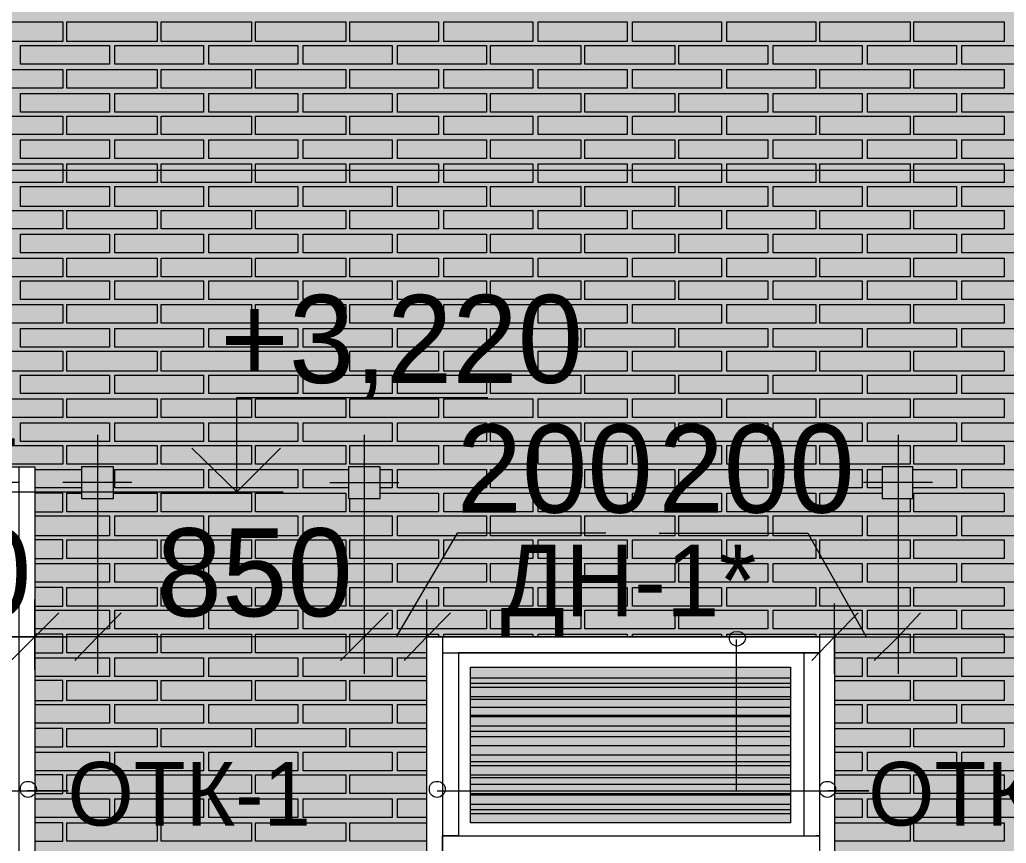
# Model space of a CAD drawing. Header units: millimetres. Extents: x -28928 to 100580, y -22867 to 36490.
# Drawn here: x 58203 to 61346, y -2663 to -40 of the extents above; entities that cross this region are included whole.
import ezdxf

# ---------------------------------------------------------------- set-up
doc = ezdxf.new("R2010")
doc.units = ezdxf.units.MM
doc.layers.add('PDF _Геометрия', color=7, linetype='Continuous', true_color=0x8f8e8d)
doc.layers.add('PDF _Сплошная заливка', color=7, linetype='Continuous', true_color=0xffffff)
doc.layers.add('PDF _Текст', color=7, linetype='Continuous')

msp = doc.modelspace()

# ---------------------------------------------------------------- hatches: boundary and pattern name
at = {"layer": 'PDF _Сплошная заливка', "true_color": 0xdcd6cf, "transparency": 33554559}
msp.add_hatch(color=254, dxfattribs=at).paths.add_polyline_path([(60798.4, -2005.5), (60798.4, -4713.2), (70224.5, -4713.2), (70224.5, -1464), (74070.3, -1464), (74070.3, -4713.2), (82294.9, -4713.2), (82294.9, 9028.4), (55763.7, 9028.4), (55763.7, -4713.2), (56851.1, -4713.2), (56851.1, -1464), (58251.4, -1464), (58251.4, -4713.2), (59499.5, -4713.2), (59499.5, -2005.5)])

# ---------------------------------------------------------------- linework, layer by layer
at = {"layer": 'PDF _Геометрия', "color": 7, "lineweight": 9}
for points in [[(45263, -4679.3), (45263, -4713.2), (29486.4, -4713.2), (45263, -4713.2), (45263, -1464), (47137.2, -1464), (47137.2, -4713.2), (55763.7, -4713.2), (56851.1, -4713.2), (56851.1, -1464), (58251.4, -1464), (58251.4, -4713.2), (59499.5, -4713.2), (59499.5, -2005.5), (60798.4, -2005.5), (60798.4, -4713.2), (70224.5, -4713.2), (70224.5, -1464), (74070.3, -1464), (74070.3, -4713.2), (82294.9, -4713.2), (82316.1, -4713.2), (82316.1, 9028.4)], [(62803.7, -1239.7), (62786.8, -1100.1), (62748.7, -964.7), (62681.1, -837.8), (62592.2, -727.8), (62482.2, -639), (62359.5, -575.5), (62224.1, -533.2), (62080.3, -520.5), (45212.2, -520.5), (45068.4, -533.2), (44933, -575.5), (44810.3, -639), (44700.3, -727.8), (44611.4, -837.8), (44543.7, -964.7), (44505.7, -1100.1), (44488.7, -1239.7)], [(58082.2, -1544.3), (58577.2, -1544.3), (58894.5, -1544.3), (58894.5, -1244), (59694.1, -1244)], [(58450.3, -1362.4), (58450.3, -1662.8), (58450.3, -2005.5), (58133, -2005.5)], [(59300.7, -1362.4), (59300.7, -1662.8), (59300.7, -2005.5), (58450.3, -2005.5), (58450.3, -2124)], [(61001.4, -1362.4), (61001.4, -1662.8), (61001.4, -2005.5), (61001.4, -2124)], [(58200.7, -4764), (58200.7, -2441.3), (58200.7, -1540.1), (58200.7, -1464), (58251.4, -1464), (58251.4, -1540.1), (58251.4, -2441.3), (58251.4, -4764), (58200.7, -4764), (58200.7, -2441.3), (58200.7, -1514.7), (58149.9, -1514.7), (58149.9, -2441.3), (58149.9, -4764)], [(57938.4, -1489.3), (57938.4, -2496.3), (58357.2, -2496.3), (58226.1, -2496.3)], [(58560.3, -1514.7), (58340.3, -1514.7)], [(59190.7, -1514.7), (59410.7, -1514.7)], [(61111.4, -1514.7), (60891.4, -1514.7)], [(58742.2, -1544.3), (59042.6, -1544.3)], [(60070.7, -1675.5), (59596.8, -1675.5), (59402.2, -2005.5)], [(60239.9, -1675.5), (60713.7, -1675.5), (60899.9, -2005.5)], [(60599.5, -2005.5), (60959.1, -2005.5), (61568.4, -2005.5), (61568.4, -1705.1), (62368, -1705.1)], [(58251.4, -2111.3), (58251.4, -2005.5), (58251.4, -1887)], [(59499.5, -2111.3), (59499.5, -2005.5), (59499.5, -1887)], [(60798.4, -2124), (60798.4, -2005.5), (60798.4, -2665.5), (60798.4, -4764), (60751.8, -4764), (60751.8, -2665.5), (60751.8, -2005.5), (60798.4, -2005.5), (60798.4, -1899.7)], [(57616.8, -2005.5), (58090.7, -2005.5), (58353, -2005.5)], [(59622.2, -2005.5), (59300.7, -2005.5), (59300.7, -2124)], [(59550.3, -2056.3), (60751.8, -2056.3), (60751.8, -2005.5), (59550.3, -2005.5), (59550.3, -2056.3), (59601.1, -2056.3), (59601.1, -2640.1), (59550.3, -2640.1)], [(60679.9, -2005.5), (61119.9, -2005.5)], [(60485.3, -2014), (60485.3, -2496.3), (60908.4, -2496.3), (60777.2, -2496.3)], [(60751.8, -2056.3), (60701.1, -2056.3), (59601.1, -2056.3)], [(60701.1, -2056.3), (60701.1, -2640.1), (60751.8, -2640.1), (60739.1, -2640.1)], [(59639.1, -2153.6), (60658.7, -2153.6)], [(59639.1, -2204.3), (60658.7, -2204.3)], [(59639.1, -2255.1), (60658.7, -2255.1)], [(59639.1, -2305.9), (60658.7, -2305.9)], [(59639.1, -2352.4), (60658.7, -2352.4)], [(59639.1, -2403.2), (60658.7, -2403.2)], [(59639.1, -2454), (60658.7, -2454)], [(56876.4, -2496.3), (58357.2, -2496.3)], [(59533.4, -2496.3), (60908.4, -2496.3)], [(59639.1, -2504.7), (60658.7, -2504.7)], [(59639.1, -2555.5), (60658.7, -2555.5)], [(60726.4, -2690.9), (59575.7, -2690.9), (59550.3, -2690.9), (59550.3, -2640.1), (59575.7, -2640.1), (60726.4, -2640.1)]]:
    msp.add_lwpolyline(points, dxfattribs=at)
at = {"layer": 'PDF _Геометрия', "lineweight": 9}
for points in [[(58340.3, -110.1), (58196.4, -110.1), (58056.8, -110.1), (58056.8, -46.6), (58196.4, -46.6), (58340.3, -46.6)], [(58640.7, -110.1), (58496.8, -110.1), (58353, -110.1), (58353, -46.6), (58496.8, -46.6), (58640.7, -46.6)], [(58941.1, -110.1), (58797.2, -110.1), (58653.4, -110.1), (58653.4, -46.6), (58797.2, -46.6), (58941.1, -46.6)], [(59241.4, -110.1), (59097.6, -110.1), (58953.7, -110.1), (58953.7, -46.6), (59097.6, -46.6), (59241.4, -46.6)], [(59537.6, -110.1), (59398, -110.1), (59254.1, -110.1), (59254.1, -46.6), (59398, -46.6), (59537.6, -46.6)], [(59838, -110.1), (59698.4, -110.1), (59554.5, -110.1), (59554.5, -46.6), (59698.4, -46.6), (59838, -46.6)], [(60138.4, -110.1), (59994.5, -110.1), (59854.9, -110.1), (59854.9, -46.6), (59994.5, -46.6), (60138.4, -46.6)], [(60438.7, -110.1), (60294.9, -110.1), (60155.3, -110.1), (60155.3, -46.6), (60294.9, -46.6), (60438.7, -46.6)], [(60739.1, -110.1), (60595.3, -110.1), (60455.7, -110.1), (60455.7, -46.6), (60595.3, -46.6), (60739.1, -46.6)], [(61039.5, -110.1), (60895.7, -110.1), (60751.8, -110.1), (60751.8, -46.6), (60895.7, -46.6), (61039.5, -46.6)], [(61339.9, -110.1), (61196.1, -110.1), (61052.2, -110.1), (61052.2, -46.6), (61196.1, -46.6), (61339.9, -46.6)], [(58488.4, -122.8), (58488.4, -182), (58204.9, -182), (58204.9, -122.8)], [(58788.7, -122.8), (58788.7, -182), (58505.3, -182), (58505.3, -122.8)], [(59089.1, -122.8), (59089.1, -182), (58805.7, -182), (58805.7, -122.8)], [(59389.5, -122.8), (59389.5, -182), (59106.1, -182), (59106.1, -122.8)], [(59689.9, -122.8), (59689.9, -182), (59406.4, -182), (59406.4, -122.8)], [(59990.3, -122.8), (59990.3, -182), (59702.6, -182), (59702.6, -122.8)], [(60290.7, -122.8), (60290.7, -182), (60003, -182), (60003, -122.8)], [(60586.8, -122.8), (60586.8, -182), (60303.4, -182), (60303.4, -122.8)], [(60887.2, -122.8), (60887.2, -182), (60603.7, -182), (60603.7, -122.8)], [(61187.6, -122.8), (61187.6, -182), (60904.1, -182), (60904.1, -122.8)], [(61488, -122.8), (61488, -182), (61204.5, -182), (61204.5, -122.8)], [(58340.3, -258.2), (58196.4, -258.2), (58056.8, -258.2), (58056.8, -199), (58196.4, -199), (58340.3, -199)], [(58640.7, -258.2), (58496.8, -258.2), (58353, -258.2), (58353, -199), (58496.8, -199), (58640.7, -199)], [(58941.1, -258.2), (58797.2, -258.2), (58653.4, -258.2), (58653.4, -199), (58797.2, -199), (58941.1, -199)], [(59241.4, -258.2), (59097.6, -258.2), (58953.7, -258.2), (58953.7, -199), (59097.6, -199), (59241.4, -199)], [(59537.6, -258.2), (59398, -258.2), (59254.1, -258.2), (59254.1, -199), (59398, -199), (59537.6, -199)], [(59838, -258.2), (59698.4, -258.2), (59554.5, -258.2), (59554.5, -199), (59698.4, -199), (59838, -199)], [(60138.4, -258.2), (59994.5, -258.2), (59854.9, -258.2), (59854.9, -199), (59994.5, -199), (60138.4, -199)], [(60438.7, -258.2), (60294.9, -258.2), (60155.3, -258.2), (60155.3, -199), (60294.9, -199), (60438.7, -199)], [(60739.1, -258.2), (60595.3, -258.2), (60455.7, -258.2), (60455.7, -199), (60595.3, -199), (60739.1, -199)], [(61039.5, -258.2), (60895.7, -258.2), (60751.8, -258.2), (60751.8, -199), (60895.7, -199), (61039.5, -199)], [(61339.9, -258.2), (61196.1, -258.2), (61052.2, -258.2), (61052.2, -199), (61196.1, -199), (61339.9, -199)], [(58488.4, -275.1), (58488.4, -334.3), (58204.9, -334.3), (58204.9, -275.1)], [(58788.7, -275.1), (58788.7, -334.3), (58505.3, -334.3), (58505.3, -275.1)], [(59089.1, -275.1), (59089.1, -334.3), (58805.7, -334.3), (58805.7, -275.1)], [(59389.5, -275.1), (59389.5, -334.3), (59106.1, -334.3), (59106.1, -275.1)], [(59689.9, -275.1), (59689.9, -334.3), (59406.4, -334.3), (59406.4, -275.1)], [(59990.3, -275.1), (59990.3, -334.3), (59702.6, -334.3), (59702.6, -275.1)], [(60290.7, -275.1), (60290.7, -334.3), (60003, -334.3), (60003, -275.1)], [(60586.8, -275.1), (60586.8, -334.3), (60303.4, -334.3), (60303.4, -275.1)], [(60887.2, -275.1), (60887.2, -334.3), (60603.7, -334.3), (60603.7, -275.1)], [(61187.6, -275.1), (61187.6, -334.3), (60904.1, -334.3), (60904.1, -275.1)], [(61488, -275.1), (61488, -334.3), (61204.5, -334.3), (61204.5, -275.1)], [(58340.3, -406.3), (58196.4, -406.3), (58056.8, -406.3), (58056.8, -347), (58196.4, -347), (58340.3, -347)], [(58640.7, -406.3), (58496.8, -406.3), (58353, -406.3), (58353, -347), (58496.8, -347), (58640.7, -347)], [(58941.1, -406.3), (58797.2, -406.3), (58653.4, -406.3), (58653.4, -347), (58797.2, -347), (58941.1, -347)], [(59241.4, -406.3), (59097.6, -406.3), (58953.7, -406.3), (58953.7, -347), (59097.6, -347), (59241.4, -347)], [(59537.6, -406.3), (59398, -406.3), (59254.1, -406.3), (59254.1, -347), (59398, -347), (59537.6, -347)], [(59838, -406.3), (59698.4, -406.3), (59554.5, -406.3), (59554.5, -347), (59698.4, -347), (59838, -347)], [(60138.4, -406.3), (59994.5, -406.3), (59854.9, -406.3), (59854.9, -347), (59994.5, -347), (60138.4, -347)], [(60438.7, -406.3), (60294.9, -406.3), (60155.3, -406.3), (60155.3, -347), (60294.9, -347), (60438.7, -347)], [(60739.1, -406.3), (60595.3, -406.3), (60455.7, -406.3), (60455.7, -347), (60595.3, -347), (60739.1, -347)], [(61039.5, -406.3), (60895.7, -406.3), (60751.8, -406.3), (60751.8, -347), (60895.7, -347), (61039.5, -347)], [(61339.9, -406.3), (61196.1, -406.3), (61052.2, -406.3), (61052.2, -347), (61196.1, -347), (61339.9, -347)], [(58488.4, -423.2), (58488.4, -482.4), (58204.9, -482.4), (58204.9, -423.2)], [(58788.7, -423.2), (58788.7, -482.4), (58505.3, -482.4), (58505.3, -423.2)], [(59089.1, -423.2), (59089.1, -482.4), (58805.7, -482.4), (58805.7, -423.2)], [(59389.5, -423.2), (59389.5, -482.4), (59106.1, -482.4), (59106.1, -423.2)], [(59689.9, -423.2), (59689.9, -482.4), (59406.4, -482.4), (59406.4, -423.2)], [(59990.3, -423.2), (59990.3, -482.4), (59702.6, -482.4), (59702.6, -423.2)], [(60290.7, -423.2), (60290.7, -482.4), (60003, -482.4), (60003, -423.2)], [(60586.8, -423.2), (60586.8, -482.4), (60303.4, -482.4), (60303.4, -423.2)], [(60887.2, -423.2), (60887.2, -482.4), (60603.7, -482.4), (60603.7, -423.2)], [(61187.6, -423.2), (61187.6, -482.4), (60904.1, -482.4), (60904.1, -423.2)], [(61488, -423.2), (61488, -482.4), (61204.5, -482.4), (61204.5, -423.2)], [(58340.3, -558.6), (58196.4, -558.6), (58056.8, -558.6), (58056.8, -499.3), (58196.4, -499.3), (58340.3, -499.3)], [(58640.7, -558.6), (58496.8, -558.6), (58353, -558.6), (58353, -499.3), (58496.8, -499.3), (58640.7, -499.3)], [(58941.1, -558.6), (58797.2, -558.6), (58653.4, -558.6), (58653.4, -499.3), (58797.2, -499.3), (58941.1, -499.3)], [(59241.4, -558.6), (59097.6, -558.6), (58953.7, -558.6), (58953.7, -499.3), (59097.6, -499.3), (59241.4, -499.3)], [(59537.6, -558.6), (59398, -558.6), (59254.1, -558.6), (59254.1, -499.3), (59398, -499.3), (59537.6, -499.3)], [(59838, -558.6), (59698.4, -558.6), (59554.5, -558.6), (59554.5, -499.3), (59698.4, -499.3), (59838, -499.3)], [(60138.4, -558.6), (59994.5, -558.6), (59854.9, -558.6), (59854.9, -499.3), (59994.5, -499.3), (60138.4, -499.3)], [(60438.7, -558.6), (60294.9, -558.6), (60155.3, -558.6), (60155.3, -499.3), (60294.9, -499.3), (60438.7, -499.3)], [(60739.1, -558.6), (60595.3, -558.6), (60455.7, -558.6), (60455.7, -499.3), (60595.3, -499.3), (60739.1, -499.3)], [(61039.5, -558.6), (60895.7, -558.6), (60751.8, -558.6), (60751.8, -499.3), (60895.7, -499.3), (61039.5, -499.3)], [(61339.9, -558.6), (61196.1, -558.6), (61052.2, -558.6), (61052.2, -499.3), (61196.1, -499.3), (61339.9, -499.3)], [(58488.4, -571.3), (58488.4, -634.7), (58204.9, -634.7), (58204.9, -571.3)], [(58788.7, -571.3), (58788.7, -634.7), (58505.3, -634.7), (58505.3, -571.3)], [(59089.1, -571.3), (59089.1, -634.7), (58805.7, -634.7), (58805.7, -571.3)], [(59389.5, -571.3), (59389.5, -634.7), (59106.1, -634.7), (59106.1, -571.3)], [(59689.9, -571.3), (59689.9, -634.7), (59406.4, -634.7), (59406.4, -571.3)], [(59990.3, -571.3), (59990.3, -634.7), (59702.6, -634.7), (59702.6, -571.3)], [(60290.7, -571.3), (60290.7, -634.7), (60003, -634.7), (60003, -571.3)], [(60586.8, -571.3), (60586.8, -634.7), (60303.4, -634.7), (60303.4, -571.3)], [(60887.2, -571.3), (60887.2, -634.7), (60603.7, -634.7), (60603.7, -571.3)], [(61187.6, -571.3), (61187.6, -634.7), (60904.1, -634.7), (60904.1, -571.3)], [(61488, -571.3), (61488, -634.7), (61204.5, -634.7), (61204.5, -571.3)], [(58340.3, -706.6), (58196.4, -706.6), (58056.8, -706.6), (58056.8, -647.4), (58196.4, -647.4), (58340.3, -647.4)], [(58640.7, -706.6), (58496.8, -706.6), (58353, -706.6), (58353, -647.4), (58496.8, -647.4), (58640.7, -647.4)], [(58941.1, -706.6), (58797.2, -706.6), (58653.4, -706.6), (58653.4, -647.4), (58797.2, -647.4), (58941.1, -647.4)], [(59241.4, -706.6), (59097.6, -706.6), (58953.7, -706.6), (58953.7, -647.4), (59097.6, -647.4), (59241.4, -647.4)], [(59537.6, -706.6), (59398, -706.6), (59254.1, -706.6), (59254.1, -647.4), (59398, -647.4), (59537.6, -647.4)], [(59838, -706.6), (59698.4, -706.6), (59554.5, -706.6), (59554.5, -647.4), (59698.4, -647.4), (59838, -647.4)], [(60138.4, -706.6), (59994.5, -706.6), (59854.9, -706.6), (59854.9, -647.4), (59994.5, -647.4), (60138.4, -647.4)], [(60438.7, -706.6), (60294.9, -706.6), (60155.3, -706.6), (60155.3, -647.4), (60294.9, -647.4), (60438.7, -647.4)], [(60739.1, -706.6), (60595.3, -706.6), (60455.7, -706.6), (60455.7, -647.4), (60595.3, -647.4), (60739.1, -647.4)], [(61039.5, -706.6), (60895.7, -706.6), (60751.8, -706.6), (60751.8, -647.4), (60895.7, -647.4), (61039.5, -647.4)], [(61339.9, -706.6), (61196.1, -706.6), (61052.2, -706.6), (61052.2, -647.4), (61196.1, -647.4), (61339.9, -647.4)], [(58488.4, -723.6), (58488.4, -782.8), (58204.9, -782.8), (58204.9, -723.6)], [(58788.7, -723.6), (58788.7, -782.8), (58505.3, -782.8), (58505.3, -723.6)], [(59089.1, -723.6), (59089.1, -782.8), (58805.7, -782.8), (58805.7, -723.6)], [(59389.5, -723.6), (59389.5, -782.8), (59106.1, -782.8), (59106.1, -723.6)], [(59689.9, -723.6), (59689.9, -782.8), (59406.4, -782.8), (59406.4, -723.6)], [(59990.3, -723.6), (59990.3, -782.8), (59702.6, -782.8), (59702.6, -723.6)], [(60290.7, -723.6), (60290.7, -782.8), (60003, -782.8), (60003, -723.6)], [(60586.8, -723.6), (60586.8, -782.8), (60303.4, -782.8), (60303.4, -723.6)], [(60887.2, -723.6), (60887.2, -782.8), (60603.7, -782.8), (60603.7, -723.6)], [(61187.6, -723.6), (61187.6, -782.8), (60904.1, -782.8), (60904.1, -723.6)], [(61488, -723.6), (61488, -782.8), (61204.5, -782.8), (61204.5, -723.6)], [(58340.3, -859), (58196.4, -859), (58056.8, -859), (58056.8, -799.7), (58196.4, -799.7), (58340.3, -799.7)], [(58640.7, -859), (58496.8, -859), (58353, -859), (58353, -799.7), (58496.8, -799.7), (58640.7, -799.7)], [(58941.1, -859), (58797.2, -859), (58653.4, -859), (58653.4, -799.7), (58797.2, -799.7), (58941.1, -799.7)], [(59241.4, -859), (59097.6, -859), (58953.7, -859), (58953.7, -799.7), (59097.6, -799.7), (59241.4, -799.7)], [(59537.6, -859), (59398, -859), (59254.1, -859), (59254.1, -799.7), (59398, -799.7), (59537.6, -799.7)], [(59838, -859), (59698.4, -859), (59554.5, -859), (59554.5, -799.7), (59698.4, -799.7), (59838, -799.7)], [(60138.4, -859), (59994.5, -859), (59854.9, -859), (59854.9, -799.7), (59994.5, -799.7), (60138.4, -799.7)], [(60438.7, -859), (60294.9, -859), (60155.3, -859), (60155.3, -799.7), (60294.9, -799.7), (60438.7, -799.7)], [(60739.1, -859), (60595.3, -859), (60455.7, -859), (60455.7, -799.7), (60595.3, -799.7), (60739.1, -799.7)], [(61039.5, -859), (60895.7, -859), (60751.8, -859), (60751.8, -799.7), (60895.7, -799.7), (61039.5, -799.7)], [(61339.9, -859), (61196.1, -859), (61052.2, -859), (61052.2, -799.7), (61196.1, -799.7), (61339.9, -799.7)], [(58488.4, -871.6), (58488.4, -930.9), (58204.9, -930.9), (58204.9, -871.6)], [(58788.7, -871.6), (58788.7, -930.9), (58505.3, -930.9), (58505.3, -871.6)], [(59089.1, -871.6), (59089.1, -930.9), (58805.7, -930.9), (58805.7, -871.6)], [(59389.5, -871.6), (59389.5, -930.9), (59106.1, -930.9), (59106.1, -871.6)], [(59689.9, -871.6), (59689.9, -930.9), (59406.4, -930.9), (59406.4, -871.6)], [(59990.3, -871.6), (59990.3, -930.9), (59702.6, -930.9), (59702.6, -871.6)], [(60290.7, -871.6), (60290.7, -930.9), (60003, -930.9), (60003, -871.6)], [(60586.8, -871.6), (60586.8, -930.9), (60303.4, -930.9), (60303.4, -871.6)], [(60887.2, -871.6), (60887.2, -930.9), (60603.7, -930.9), (60603.7, -871.6)], [(61187.6, -871.6), (61187.6, -930.9), (60904.1, -930.9), (60904.1, -871.6)], [(61488, -871.6), (61488, -930.9), (61204.5, -930.9), (61204.5, -871.6)], [(58340.3, -1007), (58196.4, -1007), (58056.8, -1007), (58056.8, -947.8), (58196.4, -947.8), (58340.3, -947.8)], [(58640.7, -1007), (58496.8, -1007), (58353, -1007), (58353, -947.8), (58496.8, -947.8), (58640.7, -947.8)], [(58941.1, -1007), (58797.2, -1007), (58653.4, -1007), (58653.4, -947.8), (58797.2, -947.8), (58941.1, -947.8)], [(59241.4, -1007), (59097.6, -1007), (58953.7, -1007), (58953.7, -947.8), (59097.6, -947.8), (59241.4, -947.8)], [(59537.6, -1007), (59398, -1007), (59254.1, -1007), (59254.1, -947.8), (59398, -947.8), (59537.6, -947.8)], [(59838, -1007), (59698.4, -1007), (59554.5, -1007), (59554.5, -947.8), (59698.4, -947.8), (59838, -947.8)], [(60138.4, -1007), (59994.5, -1007), (59854.9, -1007), (59854.9, -947.8), (59994.5, -947.8), (60138.4, -947.8)], [(60438.7, -1007), (60294.9, -1007), (60155.3, -1007), (60155.3, -947.8), (60294.9, -947.8), (60438.7, -947.8)], [(60739.1, -1007), (60595.3, -1007), (60455.7, -1007), (60455.7, -947.8), (60595.3, -947.8), (60739.1, -947.8)], [(61039.5, -1007), (60895.7, -1007), (60751.8, -1007), (60751.8, -947.8), (60895.7, -947.8), (61039.5, -947.8)], [(61339.9, -1007), (61196.1, -1007), (61052.2, -1007), (61052.2, -947.8), (61196.1, -947.8), (61339.9, -947.8)], [(58488.4, -1024), (58488.4, -1083.2), (58204.9, -1083.2), (58204.9, -1024)], [(58788.7, -1024), (58788.7, -1083.2), (58505.3, -1083.2), (58505.3, -1024)], [(59089.1, -1024), (59089.1, -1083.2), (58805.7, -1083.2), (58805.7, -1024)], [(59389.5, -1024), (59389.5, -1083.2), (59106.1, -1083.2), (59106.1, -1024)], [(59689.9, -1024), (59689.9, -1083.2), (59406.4, -1083.2), (59406.4, -1024)], [(59990.3, -1024), (59990.3, -1083.2), (59702.6, -1083.2), (59702.6, -1024)], [(60290.7, -1024), (60290.7, -1083.2), (60003, -1083.2), (60003, -1024)], [(60586.8, -1024), (60586.8, -1083.2), (60303.4, -1083.2), (60303.4, -1024)], [(60887.2, -1024), (60887.2, -1083.2), (60603.7, -1083.2), (60603.7, -1024)], [(61187.6, -1024), (61187.6, -1083.2), (60904.1, -1083.2), (60904.1, -1024)], [(61488, -1024), (61488, -1083.2), (61204.5, -1083.2), (61204.5, -1024)], [(58340.3, -1159.3), (58196.4, -1159.3), (58056.8, -1159.3), (58056.8, -1095.9), (58196.4, -1095.9), (58340.3, -1095.9)], [(58640.7, -1159.3), (58496.8, -1159.3), (58353, -1159.3), (58353, -1095.9), (58496.8, -1095.9), (58640.7, -1095.9)], [(58941.1, -1159.3), (58797.2, -1159.3), (58653.4, -1159.3), (58653.4, -1095.9), (58797.2, -1095.9), (58941.1, -1095.9)], [(59241.4, -1159.3), (59097.6, -1159.3), (58953.7, -1159.3), (58953.7, -1095.9), (59097.6, -1095.9), (59241.4, -1095.9)], [(59537.6, -1159.3), (59398, -1159.3), (59254.1, -1159.3), (59254.1, -1095.9), (59398, -1095.9), (59537.6, -1095.9)], [(59838, -1159.3), (59698.4, -1159.3), (59554.5, -1159.3), (59554.5, -1095.9), (59698.4, -1095.9), (59838, -1095.9)], [(60138.4, -1159.3), (59994.5, -1159.3), (59854.9, -1159.3), (59854.9, -1095.9), (59994.5, -1095.9), (60138.4, -1095.9)], [(60438.7, -1159.3), (60294.9, -1159.3), (60155.3, -1159.3), (60155.3, -1095.9), (60294.9, -1095.9), (60438.7, -1095.9)], [(60739.1, -1159.3), (60595.3, -1159.3), (60455.7, -1159.3), (60455.7, -1095.9), (60595.3, -1095.9), (60739.1, -1095.9)], [(61039.5, -1159.3), (60895.7, -1159.3), (60751.8, -1159.3), (60751.8, -1095.9), (60895.7, -1095.9), (61039.5, -1095.9)], [(61339.9, -1159.3), (61196.1, -1159.3), (61052.2, -1159.3), (61052.2, -1095.9), (61196.1, -1095.9), (61339.9, -1095.9)], [(58488.4, -1172), (58488.4, -1231.3), (58204.9, -1231.3), (58204.9, -1172)], [(58788.7, -1172), (58788.7, -1231.3), (58505.3, -1231.3), (58505.3, -1172)], [(59089.1, -1172), (59089.1, -1231.3), (58805.7, -1231.3), (58805.7, -1172)], [(59389.5, -1172), (59389.5, -1231.3), (59106.1, -1231.3), (59106.1, -1172)], [(59689.9, -1172), (59689.9, -1231.3), (59406.4, -1231.3), (59406.4, -1172)], [(59990.3, -1172), (59990.3, -1231.3), (59702.6, -1231.3), (59702.6, -1172)], [(60290.7, -1172), (60290.7, -1231.3), (60003, -1231.3), (60003, -1172)], [(60586.8, -1172), (60586.8, -1231.3), (60303.4, -1231.3), (60303.4, -1172)], [(60887.2, -1172), (60887.2, -1231.3), (60603.7, -1231.3), (60603.7, -1172)], [(61187.6, -1172), (61187.6, -1231.3), (60904.1, -1231.3), (60904.1, -1172)], [(61488, -1172), (61488, -1231.3), (61204.5, -1231.3), (61204.5, -1172)], [(58340.3, -1307.4), (58196.4, -1307.4), (58056.8, -1307.4), (58056.8, -1248.2), (58196.4, -1248.2), (58340.3, -1248.2)], [(58640.7, -1307.4), (58496.8, -1307.4), (58353, -1307.4), (58353, -1248.2), (58496.8, -1248.2), (58640.7, -1248.2)], [(58941.1, -1307.4), (58797.2, -1307.4), (58653.4, -1307.4), (58653.4, -1248.2), (58797.2, -1248.2), (58941.1, -1248.2)], [(59241.4, -1307.4), (59097.6, -1307.4), (58953.7, -1307.4), (58953.7, -1248.2), (59097.6, -1248.2), (59241.4, -1248.2)], [(59537.6, -1307.4), (59398, -1307.4), (59254.1, -1307.4), (59254.1, -1248.2), (59398, -1248.2), (59537.6, -1248.2)], [(59838, -1307.4), (59698.4, -1307.4), (59554.5, -1307.4), (59554.5, -1248.2), (59698.4, -1248.2), (59838, -1248.2)], [(60138.4, -1307.4), (59994.5, -1307.4), (59854.9, -1307.4), (59854.9, -1248.2), (59994.5, -1248.2), (60138.4, -1248.2)], [(60438.7, -1307.4), (60294.9, -1307.4), (60155.3, -1307.4), (60155.3, -1248.2), (60294.9, -1248.2), (60438.7, -1248.2)], [(60739.1, -1307.4), (60595.3, -1307.4), (60455.7, -1307.4), (60455.7, -1248.2), (60595.3, -1248.2), (60739.1, -1248.2)], [(61039.5, -1307.4), (60895.7, -1307.4), (60751.8, -1307.4), (60751.8, -1248.2), (60895.7, -1248.2), (61039.5, -1248.2)], [(61339.9, -1307.4), (61196.1, -1307.4), (61052.2, -1307.4), (61052.2, -1248.2), (61196.1, -1248.2), (61339.9, -1248.2)], [(58488.4, -1324.3), (58488.4, -1383.6), (58204.9, -1383.6), (58204.9, -1324.3)], [(58788.7, -1324.3), (58788.7, -1383.6), (58505.3, -1383.6), (58505.3, -1324.3)], [(59089.1, -1324.3), (59089.1, -1383.6), (58805.7, -1383.6), (58805.7, -1324.3)], [(59389.5, -1324.3), (59389.5, -1383.6), (59106.1, -1383.6), (59106.1, -1324.3)], [(59689.9, -1324.3), (59689.9, -1383.6), (59406.4, -1383.6), (59406.4, -1324.3)], [(59990.3, -1324.3), (59990.3, -1383.6), (59702.6, -1383.6), (59702.6, -1324.3)], [(60290.7, -1324.3), (60290.7, -1383.6), (60003, -1383.6), (60003, -1324.3)], [(60586.8, -1324.3), (60586.8, -1383.6), (60303.4, -1383.6), (60303.4, -1324.3)], [(60887.2, -1324.3), (60887.2, -1383.6), (60603.7, -1383.6), (60603.7, -1324.3)], [(61187.6, -1324.3), (61187.6, -1383.6), (60904.1, -1383.6), (60904.1, -1324.3)], [(61488, -1324.3), (61488, -1383.6), (61204.5, -1383.6), (61204.5, -1324.3)], [(58340.3, -1455.5), (58196.4, -1455.5), (58056.8, -1455.5), (58056.8, -1396.3), (58196.4, -1396.3), (58340.3, -1396.3)], [(58640.7, -1455.5), (58496.8, -1455.5), (58353, -1455.5), (58353, -1396.3), (58496.8, -1396.3), (58640.7, -1396.3)], [(58941.1, -1455.5), (58797.2, -1455.5), (58653.4, -1455.5), (58653.4, -1396.3), (58797.2, -1396.3), (58941.1, -1396.3)], [(59241.4, -1455.5), (59097.6, -1455.5), (58953.7, -1455.5), (58953.7, -1396.3), (59097.6, -1396.3), (59241.4, -1396.3)], [(59537.6, -1455.5), (59398, -1455.5), (59254.1, -1455.5), (59254.1, -1396.3), (59398, -1396.3), (59537.6, -1396.3)], [(59838, -1455.5), (59698.4, -1455.5), (59554.5, -1455.5), (59554.5, -1396.3), (59698.4, -1396.3), (59838, -1396.3)], [(60138.4, -1455.5), (59994.5, -1455.5), (59854.9, -1455.5), (59854.9, -1396.3), (59994.5, -1396.3), (60138.4, -1396.3)], [(60438.7, -1455.5), (60294.9, -1455.5), (60155.3, -1455.5), (60155.3, -1396.3), (60294.9, -1396.3), (60438.7, -1396.3)], [(60739.1, -1455.5), (60595.3, -1455.5), (60455.7, -1455.5), (60455.7, -1396.3), (60595.3, -1396.3), (60739.1, -1396.3)], [(61039.5, -1455.5), (60895.7, -1455.5), (60751.8, -1455.5), (60751.8, -1396.3), (60895.7, -1396.3), (61039.5, -1396.3)], [(61339.9, -1455.5), (61196.1, -1455.5), (61052.2, -1455.5), (61052.2, -1396.3), (61196.1, -1396.3), (61339.9, -1396.3)], [(58788.7, -1472.4), (58788.7, -1531.6), (58505.3, -1531.6), (58505.3, -1472.4)], [(59089.1, -1472.4), (59089.1, -1531.6), (58805.7, -1531.6), (58805.7, -1472.4)], [(59689.9, -1472.4), (59689.9, -1531.6), (59406.4, -1531.6), (59406.4, -1472.4)], [(59990.3, -1472.4), (59990.3, -1531.6), (59702.6, -1531.6), (59702.6, -1472.4)], [(60290.7, -1472.4), (60290.7, -1531.6), (60003, -1531.6), (60003, -1472.4)], [(60586.8, -1472.4), (60586.8, -1531.6), (60303.4, -1531.6), (60303.4, -1472.4)], [(60887.2, -1472.4), (60887.2, -1531.6), (60603.7, -1531.6), (60603.7, -1472.4)], [(61488, -1472.4), (61488, -1531.6), (61204.5, -1531.6), (61204.5, -1472.4)], [(58941.1, -1607.8), (58797.2, -1607.8), (58653.4, -1607.8), (58653.4, -1548.6), (58797.2, -1548.6), (58941.1, -1548.6)], [(59241.4, -1607.8), (59097.6, -1607.8), (58953.7, -1607.8), (58953.7, -1548.6), (59097.6, -1548.6), (59241.4, -1548.6)], [(59838, -1607.8), (59698.4, -1607.8), (59554.5, -1607.8), (59554.5, -1548.6), (59698.4, -1548.6), (59838, -1548.6)], [(60138.4, -1607.8), (59994.5, -1607.8), (59854.9, -1607.8), (59854.9, -1548.6), (59994.5, -1548.6), (60138.4, -1548.6)], [(60438.7, -1607.8), (60294.9, -1607.8), (60155.3, -1607.8), (60155.3, -1548.6), (60294.9, -1548.6), (60438.7, -1548.6)], [(60739.1, -1607.8), (60595.3, -1607.8), (60455.7, -1607.8), (60455.7, -1548.6), (60595.3, -1548.6), (60739.1, -1548.6)], [(61339.9, -1607.8), (61196.1, -1607.8), (61052.2, -1607.8), (61052.2, -1548.6), (61196.1, -1548.6), (61339.9, -1548.6)], [(58788.7, -1620.5), (58788.7, -1684), (58505.3, -1684), (58505.3, -1620.5)], [(59089.1, -1620.5), (59089.1, -1684), (58805.7, -1684), (58805.7, -1620.5)], [(59389.5, -1620.5), (59389.5, -1684), (59106.1, -1684), (59106.1, -1620.5)], [(59689.9, -1620.5), (59689.9, -1684), (59406.4, -1684), (59406.4, -1620.5)], [(59990.3, -1620.5), (59990.3, -1684), (59702.6, -1684), (59702.6, -1620.5)], [(60290.7, -1620.5), (60290.7, -1684), (60003, -1684), (60003, -1620.5)], [(60586.8, -1620.5), (60586.8, -1684), (60303.4, -1684), (60303.4, -1620.5)], [(60887.2, -1620.5), (60887.2, -1684), (60603.7, -1684), (60603.7, -1620.5)], [(61187.6, -1620.5), (61187.6, -1684), (60904.1, -1684), (60904.1, -1620.5)], [(61488, -1620.5), (61488, -1684), (61204.5, -1684), (61204.5, -1620.5)], [(58640.7, -1755.9), (58496.8, -1755.9), (58353, -1755.9), (58353, -1696.6), (58496.8, -1696.6), (58640.7, -1696.6)], [(58941.1, -1755.9), (58797.2, -1755.9), (58653.4, -1755.9), (58653.4, -1696.6), (58797.2, -1696.6), (58941.1, -1696.6)], [(59241.4, -1755.9), (59097.6, -1755.9), (58953.7, -1755.9), (58953.7, -1696.6), (59097.6, -1696.6), (59241.4, -1696.6)], [(59537.6, -1755.9), (59398, -1755.9), (59254.1, -1755.9), (59254.1, -1696.6), (59398, -1696.6), (59537.6, -1696.6)], [(59838, -1755.9), (59698.4, -1755.9), (59554.5, -1755.9), (59554.5, -1696.6), (59698.4, -1696.6), (59838, -1696.6)], [(60138.4, -1755.9), (59994.5, -1755.9), (59854.9, -1755.9), (59854.9, -1696.6), (59994.5, -1696.6), (60138.4, -1696.6)], [(60438.7, -1755.9), (60294.9, -1755.9), (60155.3, -1755.9), (60155.3, -1696.6), (60294.9, -1696.6), (60438.7, -1696.6)], [(60739.1, -1755.9), (60595.3, -1755.9), (60455.7, -1755.9), (60455.7, -1696.6), (60595.3, -1696.6), (60739.1, -1696.6)], [(61039.5, -1755.9), (60895.7, -1755.9), (60751.8, -1755.9), (60751.8, -1696.6), (60895.7, -1696.6), (61039.5, -1696.6)], [(61339.9, -1755.9), (61196.1, -1755.9), (61052.2, -1755.9), (61052.2, -1696.6), (61196.1, -1696.6), (61339.9, -1696.6)], [(58788.7, -1772.8), (58788.7, -1832), (58505.3, -1832), (58505.3, -1772.8)], [(59089.1, -1772.8), (59089.1, -1832), (58805.7, -1832), (58805.7, -1772.8)], [(59389.5, -1772.8), (59389.5, -1832), (59106.1, -1832), (59106.1, -1772.8)], [(59689.9, -1772.8), (59689.9, -1832), (59406.4, -1832), (59406.4, -1772.8)], [(59990.3, -1772.8), (59990.3, -1832), (59702.6, -1832), (59702.6, -1772.8)], [(60290.7, -1772.8), (60290.7, -1832), (60003, -1832), (60003, -1772.8)], [(60586.8, -1772.8), (60586.8, -1832), (60303.4, -1832), (60303.4, -1772.8)], [(60887.2, -1772.8), (60887.2, -1832), (60603.7, -1832), (60603.7, -1772.8)], [(61187.6, -1772.8), (61187.6, -1832), (60904.1, -1832), (60904.1, -1772.8)], [(61488, -1772.8), (61488, -1832), (61204.5, -1832), (61204.5, -1772.8)], [(58640.7, -1908.2), (58496.8, -1908.2), (58353, -1908.2), (58353, -1849), (58496.8, -1849), (58640.7, -1849)], [(58941.1, -1908.2), (58797.2, -1908.2), (58653.4, -1908.2), (58653.4, -1849), (58797.2, -1849), (58941.1, -1849)], [(59241.4, -1908.2), (59097.6, -1908.2), (58953.7, -1908.2), (58953.7, -1849), (59097.6, -1849), (59241.4, -1849)], [(59537.6, -1908.2), (59398, -1908.2), (59254.1, -1908.2), (59254.1, -1849), (59398, -1849), (59537.6, -1849)], [(59838, -1908.2), (59698.4, -1908.2), (59554.5, -1908.2), (59554.5, -1849), (59698.4, -1849), (59838, -1849)], [(60138.4, -1908.2), (59994.5, -1908.2), (59854.9, -1908.2), (59854.9, -1849), (59994.5, -1849), (60138.4, -1849)], [(60438.7, -1908.2), (60294.9, -1908.2), (60155.3, -1908.2), (60155.3, -1849), (60294.9, -1849), (60438.7, -1849)], [(60739.1, -1908.2), (60595.3, -1908.2), (60455.7, -1908.2), (60455.7, -1849), (60595.3, -1849), (60739.1, -1849)], [(61039.5, -1908.2), (60895.7, -1908.2), (60751.8, -1908.2), (60751.8, -1849), (60895.7, -1849), (61039.5, -1849)], [(61339.9, -1908.2), (61196.1, -1908.2), (61052.2, -1908.2), (61052.2, -1849), (61196.1, -1849), (61339.9, -1849)], [(58788.7, -1920.9), (58788.7, -1980.1), (58505.3, -1980.1), (58505.3, -1920.9)], [(59089.1, -1920.9), (59089.1, -1980.1), (58805.7, -1980.1), (58805.7, -1920.9)], [(59389.5, -1920.9), (59389.5, -1980.1), (59106.1, -1980.1), (59106.1, -1920.9)], [(59689.9, -1920.9), (59689.9, -1980.1), (59406.4, -1980.1), (59406.4, -1920.9)], [(59990.3, -1920.9), (59990.3, -1980.1), (59702.6, -1980.1), (59702.6, -1920.9)], [(60290.7, -1920.9), (60290.7, -1980.1), (60003, -1980.1), (60003, -1920.9)], [(60586.8, -1920.9), (60586.8, -1980.1), (60303.4, -1980.1), (60303.4, -1920.9)], [(60887.2, -1920.9), (60887.2, -1980.1), (60603.7, -1980.1), (60603.7, -1920.9)], [(61187.6, -1920.9), (61187.6, -1980.1), (60904.1, -1980.1), (60904.1, -1920.9)], [(61488, -1920.9), (61488, -1980.1), (61204.5, -1980.1), (61204.5, -1920.9)], [(58640.7, -2056.3), (58496.8, -2056.3), (58353, -2056.3), (58353, -1997), (58496.8, -1997), (58640.7, -1997)], [(58941.1, -2056.3), (58797.2, -2056.3), (58653.4, -2056.3), (58653.4, -1997), (58797.2, -1997), (58941.1, -1997)], [(59241.4, -2056.3), (59097.6, -2056.3), (58953.7, -2056.3), (58953.7, -1997), (59097.6, -1997), (59241.4, -1997)], [(61339.9, -2056.3), (61196.1, -2056.3), (61052.2, -2056.3), (61052.2, -1997), (61196.1, -1997), (61339.9, -1997)], [(58788.7, -2073.2), (58788.7, -2132.4), (58505.3, -2132.4), (58505.3, -2073.2)], [(59089.1, -2073.2), (59089.1, -2132.4), (58805.7, -2132.4), (58805.7, -2073.2)], [(59389.5, -2073.2), (59389.5, -2132.4), (59106.1, -2132.4), (59106.1, -2073.2)], [(61187.6, -2073.2), (61187.6, -2132.4), (60904.1, -2132.4), (60904.1, -2073.2)], [(61488, -2073.2), (61488, -2132.4), (61204.5, -2132.4), (61204.5, -2073.2)], [(58640.7, -2208.6), (58496.8, -2208.6), (58353, -2208.6), (58353, -2145.1), (58496.8, -2145.1), (58640.7, -2145.1)], [(58941.1, -2208.6), (58797.2, -2208.6), (58653.4, -2208.6), (58653.4, -2145.1), (58797.2, -2145.1), (58941.1, -2145.1)], [(59241.4, -2208.6), (59097.6, -2208.6), (58953.7, -2208.6), (58953.7, -2145.1), (59097.6, -2145.1), (59241.4, -2145.1)], [(61339.9, -2208.6), (61196.1, -2208.6), (61052.2, -2208.6), (61052.2, -2145.1), (61196.1, -2145.1), (61339.9, -2145.1)], [(58788.7, -2221.3), (58788.7, -2280.5), (58505.3, -2280.5), (58505.3, -2221.3)], [(59089.1, -2221.3), (59089.1, -2280.5), (58805.7, -2280.5), (58805.7, -2221.3)], [(59389.5, -2221.3), (59389.5, -2280.5), (59106.1, -2280.5), (59106.1, -2221.3)], [(61187.6, -2221.3), (61187.6, -2280.5), (60904.1, -2280.5), (60904.1, -2221.3)], [(61488, -2221.3), (61488, -2280.5), (61204.5, -2280.5), (61204.5, -2221.3)], [(58640.7, -2356.6), (58496.8, -2356.6), (58353, -2356.6), (58353, -2297.4), (58496.8, -2297.4), (58640.7, -2297.4)], [(58941.1, -2356.6), (58797.2, -2356.6), (58653.4, -2356.6), (58653.4, -2297.4), (58797.2, -2297.4), (58941.1, -2297.4)], [(59241.4, -2356.6), (59097.6, -2356.6), (58953.7, -2356.6), (58953.7, -2297.4), (59097.6, -2297.4), (59241.4, -2297.4)], [(61339.9, -2356.6), (61196.1, -2356.6), (61052.2, -2356.6), (61052.2, -2297.4), (61196.1, -2297.4), (61339.9, -2297.4)], [(58788.7, -2373.6), (58788.7, -2432.8), (58505.3, -2432.8), (58505.3, -2373.6)], [(59089.1, -2373.6), (59089.1, -2432.8), (58805.7, -2432.8), (58805.7, -2373.6)], [(59389.5, -2373.6), (59389.5, -2432.8), (59106.1, -2432.8), (59106.1, -2373.6)], [(61187.6, -2373.6), (61187.6, -2432.8), (60904.1, -2432.8), (60904.1, -2373.6)], [(61488, -2373.6), (61488, -2432.8), (61204.5, -2432.8), (61204.5, -2373.6)], [(58640.7, -2504.7), (58496.8, -2504.7), (58353, -2504.7), (58353, -2445.5), (58496.8, -2445.5), (58640.7, -2445.5)], [(58941.1, -2504.7), (58797.2, -2504.7), (58653.4, -2504.7), (58653.4, -2445.5), (58797.2, -2445.5), (58941.1, -2445.5)], [(59241.4, -2504.7), (59097.6, -2504.7), (58953.7, -2504.7), (58953.7, -2445.5), (59097.6, -2445.5), (59241.4, -2445.5)], [(61339.9, -2504.7), (61196.1, -2504.7), (61052.2, -2504.7), (61052.2, -2445.5), (61196.1, -2445.5), (61339.9, -2445.5)], [(58788.7, -2521.6), (58788.7, -2580.9), (58505.3, -2580.9), (58505.3, -2521.6)], [(59089.1, -2521.6), (59089.1, -2580.9), (58805.7, -2580.9), (58805.7, -2521.6)], [(59389.5, -2521.6), (59389.5, -2580.9), (59106.1, -2580.9), (59106.1, -2521.6)], [(61187.6, -2521.6), (61187.6, -2580.9), (60904.1, -2580.9), (60904.1, -2521.6)], [(61488, -2521.6), (61488, -2580.9), (61204.5, -2580.9), (61204.5, -2521.6)], [(58640.7, -2657), (58496.8, -2657), (58353, -2657), (58353, -2597.8), (58496.8, -2597.8), (58640.7, -2597.8)], [(58941.1, -2657), (58797.2, -2657), (58653.4, -2657), (58653.4, -2597.8), (58797.2, -2597.8), (58941.1, -2597.8)], [(59241.4, -2657), (59097.6, -2657), (58953.7, -2657), (58953.7, -2597.8), (59097.6, -2597.8), (59241.4, -2597.8)], [(61339.9, -2657), (61196.1, -2657), (61052.2, -2657), (61052.2, -2597.8), (61196.1, -2597.8), (61339.9, -2597.8)]]:
    msp.add_lwpolyline(points, close=True, dxfattribs=at)
at = {"layer": 'PDF _Геометрия', "color": 7, "lineweight": 18}
for points in [[(58750.7, -1404.7), (58894.5, -1544.3), (59034.1, -1404.7)], [(58175.3, -2081.6), (58251.4, -2005.5), (58327.6, -1929.3)], [(58378.4, -2081.6), (58450.3, -2005.5), (58526.4, -1929.3)], [(59224.5, -2081.6), (59300.7, -2005.5), (59376.8, -1929.3)], [(59427.6, -2081.6), (59499.5, -2005.5), (59575.7, -1929.3)], [(60874.5, -1929.3), (60798.4, -2005.5), (60726.4, -2081.6)], [(61073.4, -1929.3), (61001.4, -2005.5), (60925.3, -2081.6)]]:
    msp.add_lwpolyline(points, dxfattribs=at)
at = {"layer": 'PDF _Геометрия', "lineweight": 9}
for points in [[(58251.4, -1472.4), (58399.5, -1472.4)], [(59249.9, -1531.6), (59106.1, -1531.6), (59106.1, -1472.4), (59249.9, -1472.4)], [(59351.4, -1472.4), (59389.5, -1472.4), (59389.5, -1531.6), (59351.4, -1531.6)], [(60950.7, -1531.6), (60904.1, -1531.6), (60904.1, -1472.4), (60950.7, -1472.4)], [(61048, -1472.4), (61187.6, -1472.4), (61187.6, -1531.6), (61048, -1531.6)], [(58399.5, -1531.6), (58251.4, -1531.6)], [(58251.4, -1607.8), (58340.3, -1607.8), (58340.3, -1548.6), (58251.4, -1548.6)], [(58501.1, -1548.6), (58640.7, -1548.6), (58640.7, -1607.8), (58496.8, -1607.8), (58353, -1607.8), (58353, -1548.6), (58399.5, -1548.6)], [(59351.4, -1548.6), (59398, -1548.6), (59537.6, -1548.6), (59537.6, -1607.8), (59398, -1607.8), (59254.1, -1607.8), (59254.1, -1565.5)], [(61039.5, -1565.5), (61039.5, -1607.8), (60895.7, -1607.8), (60751.8, -1607.8), (60751.8, -1548.6), (60895.7, -1548.6), (60950.7, -1548.6)], [(58251.4, -1620.5), (58488.4, -1620.5), (58488.4, -1684), (58251.4, -1684)], [(58251.4, -1755.9), (58340.3, -1755.9), (58340.3, -1696.6), (58251.4, -1696.6)], [(58251.4, -1772.8), (58488.4, -1772.8), (58488.4, -1832), (58251.4, -1832)], [(58251.4, -1908.2), (58340.3, -1908.2), (58340.3, -1849), (58251.4, -1849)], [(58251.4, -1920.9), (58488.4, -1920.9), (58488.4, -1980.1), (58251.4, -1980.1)], [(58251.4, -2056.3), (58340.3, -2056.3), (58340.3, -1997), (58251.4, -1997)], [(59499.5, -2056.3), (59398, -2056.3), (59254.1, -2056.3), (59254.1, -1997), (59398, -1997), (59537.6, -1997), (59537.6, -2005.5)], [(59554.5, -2005.5), (59554.5, -1997), (59698.4, -1997), (59838, -1997), (59838, -2005.5)], [(59854.9, -2005.5), (59854.9, -1997), (59994.5, -1997), (60138.4, -1997), (60138.4, -2005.5)], [(60155.3, -2005.5), (60155.3, -1997), (60294.9, -1997), (60438.7, -1997), (60438.7, -2005.5)], [(60455.7, -2005.5), (60455.7, -1997), (60595.3, -1997), (60739.1, -1997), (60739.1, -2005.5)], [(60751.8, -2005.5), (60751.8, -1997), (60895.7, -1997), (61039.5, -1997), (61039.5, -2056.3), (60895.7, -2056.3), (60798.4, -2056.3)], [(58251.4, -2073.2), (58488.4, -2073.2), (58488.4, -2132.4), (58251.4, -2132.4)], [(59499.5, -2132.4), (59406.4, -2132.4), (59406.4, -2073.2), (59499.5, -2073.2)], [(60798.4, -2073.2), (60887.2, -2073.2), (60887.2, -2132.4), (60798.4, -2132.4)], [(58251.4, -2208.6), (58340.3, -2208.6), (58340.3, -2145.1), (58251.4, -2145.1)], [(59499.5, -2208.6), (59398, -2208.6), (59254.1, -2208.6), (59254.1, -2145.1), (59398, -2145.1), (59499.5, -2145.1)], [(60798.4, -2145.1), (60895.7, -2145.1), (61039.5, -2145.1), (61039.5, -2208.6), (60895.7, -2208.6), (60798.4, -2208.6)], [(58251.4, -2221.3), (58488.4, -2221.3), (58488.4, -2280.5), (58251.4, -2280.5)], [(59499.5, -2280.5), (59406.4, -2280.5), (59406.4, -2221.3), (59499.5, -2221.3)], [(60798.4, -2221.3), (60887.2, -2221.3), (60887.2, -2280.5), (60798.4, -2280.5)], [(58251.4, -2356.6), (58340.3, -2356.6), (58340.3, -2297.4), (58251.4, -2297.4)], [(59499.5, -2356.6), (59398, -2356.6), (59254.1, -2356.6), (59254.1, -2297.4), (59398, -2297.4), (59499.5, -2297.4)], [(60798.4, -2297.4), (60895.7, -2297.4), (61039.5, -2297.4), (61039.5, -2356.6), (60895.7, -2356.6), (60798.4, -2356.6)], [(58251.4, -2373.6), (58488.4, -2373.6), (58488.4, -2432.8), (58251.4, -2432.8)], [(59499.5, -2432.8), (59406.4, -2432.8), (59406.4, -2373.6), (59499.5, -2373.6)], [(60798.4, -2373.6), (60887.2, -2373.6), (60887.2, -2432.8), (60798.4, -2432.8)], [(58251.4, -2504.7), (58340.3, -2504.7), (58340.3, -2445.5), (58251.4, -2445.5)], [(59499.5, -2504.7), (59398, -2504.7), (59254.1, -2504.7), (59254.1, -2445.5), (59398, -2445.5), (59499.5, -2445.5)], [(60798.4, -2445.5), (60895.7, -2445.5), (61039.5, -2445.5), (61039.5, -2504.7), (60895.7, -2504.7), (60798.4, -2504.7)], [(58251.4, -2521.6), (58488.4, -2521.6), (58488.4, -2580.9), (58251.4, -2580.9)], [(59499.5, -2580.9), (59406.4, -2580.9), (59406.4, -2521.6), (59499.5, -2521.6)], [(60798.4, -2521.6), (60887.2, -2521.6), (60887.2, -2580.9), (60798.4, -2580.9)], [(58251.4, -2657), (58340.3, -2657), (58340.3, -2597.8), (58251.4, -2597.8)], [(59499.5, -2657), (59398, -2657), (59254.1, -2657), (59254.1, -2597.8), (59398, -2597.8), (59499.5, -2597.8)], [(60798.4, -2597.8), (60895.7, -2597.8), (61039.5, -2597.8), (61039.5, -2657), (60895.7, -2657), (60798.4, -2657)]]:
    msp.add_lwpolyline(points, dxfattribs=at)
at = {"layer": 'PDF _Геометрия', "color": 7, "lineweight": 9}
for points in [[(58399.5, -1464), (58399.5, -1565.5), (58501.1, -1565.5), (58501.1, -1464)], [(59351.4, -1464), (59249.9, -1464), (59249.9, -1565.5), (59351.4, -1565.5)], [(60950.7, -1464), (60950.7, -1565.5), (61048, -1565.5), (61048, -1464)], [(59499.5, -2665.5), (59499.5, -2005.5), (59550.3, -2005.5), (59550.3, -2665.5), (59550.3, -4764), (59499.5, -4764)], [(60658.7, -2597.8), (59639.1, -2597.8), (59639.1, -2102.8), (60658.7, -2102.8)], [(59639.1, -2102.8), (60658.7, -2102.8), (60658.7, -2597.8), (59639.1, -2597.8)]]:
    msp.add_lwpolyline(points, close=True, dxfattribs=at)
at = {"layer": 'PDF _Геометрия', "color": 250, "lineweight": 9, "true_color": 0x262626}
for points in [[(59639.1, -2136.6), (60658.7, -2136.6)], [(59639.1, -2166.3), (60658.7, -2166.3)], [(59639.1, -2195.9), (60658.7, -2195.9)], [(59639.1, -2229.7), (60658.7, -2229.7)], [(59639.1, -2259.3), (60658.7, -2259.3)], [(59639.1, -2289), (60658.7, -2289)], [(59639.1, -2322.8), (60658.7, -2322.8)], [(59639.1, -2352.4), (60658.7, -2352.4)], [(59639.1, -2382), (60658.7, -2382)], [(59639.1, -2415.9), (60658.7, -2415.9)], [(59639.1, -2445.5), (60658.7, -2445.5)], [(59639.1, -2475.1), (60658.7, -2475.1)], [(59639.1, -2509), (60658.7, -2509)], [(59639.1, -2538.6), (60658.7, -2538.6)], [(59639.1, -2568.2), (60658.7, -2568.2)]]:
    msp.add_lwpolyline(points, dxfattribs=at)
at = {"layer": 'PDF _Геометрия', "color": 7, "lineweight": 9}
for points in [[(60464.1, -2009.7), (60464.1, -1997), (60472.6, -1988.6), (60489.5, -1988.6)], [(60464.1, -2009.7), (60464.1, -1997), (60472.6, -1988.6), (60489.5, -1988.6)], [(60489.5, -2035.1), (60472.6, -2035.1), (60464.1, -2022.4), (60464.1, -2009.7)], [(60489.5, -2035.1), (60472.6, -2035.1), (60464.1, -2022.4), (60464.1, -2009.7)], [(60489.5, -1988.6), (60502.2, -1988.6), (60514.9, -1997), (60514.9, -2009.7)], [(60489.5, -1988.6), (60502.2, -1988.6), (60514.9, -1997), (60514.9, -2009.7)], [(60514.9, -2009.7), (60514.9, -2022.4), (60502.2, -2035.1), (60489.5, -2035.1)], [(60514.9, -2009.7), (60514.9, -2022.4), (60502.2, -2035.1), (60489.5, -2035.1)], [(58204.9, -2492), (58204.9, -2475.1), (58213.4, -2466.6), (58230.3, -2466.6)], [(58204.9, -2492), (58204.9, -2475.1), (58213.4, -2466.6), (58230.3, -2466.6)], [(58230.3, -2466.6), (58243, -2466.6), (58255.7, -2475.1), (58255.7, -2492)], [(58230.3, -2466.6), (58243, -2466.6), (58255.7, -2475.1), (58255.7, -2492)], [(59508, -2492), (59508, -2475.1), (59516.4, -2466.6), (59533.4, -2466.6)], [(59508, -2492), (59508, -2475.1), (59516.4, -2466.6), (59533.4, -2466.6)], [(59533.4, -2466.6), (59546.1, -2466.6), (59558.7, -2475.1), (59558.7, -2492)], [(59533.4, -2466.6), (59546.1, -2466.6), (59558.7, -2475.1), (59558.7, -2492)], [(60751.8, -2492), (60751.8, -2475.1), (60760.3, -2466.6), (60777.2, -2466.6)], [(60751.8, -2492), (60751.8, -2475.1), (60760.3, -2466.6), (60777.2, -2466.6)], [(60777.2, -2466.6), (60789.9, -2466.6), (60802.6, -2475.1), (60802.6, -2492)], [(60777.2, -2466.6), (60789.9, -2466.6), (60802.6, -2475.1), (60802.6, -2492)], [(58230.3, -2517.4), (58213.4, -2517.4), (58204.9, -2504.7), (58204.9, -2492)], [(58230.3, -2517.4), (58213.4, -2517.4), (58204.9, -2504.7), (58204.9, -2492)], [(58255.7, -2492), (58255.7, -2504.7), (58243, -2517.4), (58230.3, -2517.4)], [(58255.7, -2492), (58255.7, -2504.7), (58243, -2517.4), (58230.3, -2517.4)], [(59533.4, -2517.4), (59516.4, -2517.4), (59508, -2504.7), (59508, -2492)], [(59533.4, -2517.4), (59516.4, -2517.4), (59508, -2504.7), (59508, -2492)], [(59558.7, -2492), (59558.7, -2504.7), (59546.1, -2517.4), (59533.4, -2517.4)], [(59558.7, -2492), (59558.7, -2504.7), (59546.1, -2517.4), (59533.4, -2517.4)], [(60777.2, -2517.4), (60760.3, -2517.4), (60751.8, -2504.7), (60751.8, -2492)], [(60777.2, -2517.4), (60760.3, -2517.4), (60751.8, -2504.7), (60751.8, -2492)], [(60802.6, -2492), (60802.6, -2504.7), (60789.9, -2517.4), (60777.2, -2517.4)], [(60802.6, -2492), (60802.6, -2504.7), (60789.9, -2517.4), (60777.2, -2517.4)]]:
    msp.add_open_spline(points, degree=3, dxfattribs=at)
at = {"layer": 'PDF _Сплошная заливка', "color": 9, "lineweight": 9, "true_color": 0xc7c7c7, "transparency": 33554559}
for points in [[(58399.5, -1464), (58399.5, -1565.5), (58501, -1464), (58501, -1565.5)], [(59249.9, -1464), (59249.9, -1565.5), (59351.4, -1464), (59351.4, -1565.5)], [(60950.7, -1464), (60950.7, -1565.5), (61047.9, -1464), (61047.9, -1565.5)]]:
    msp.add_solid(points, dxfattribs=at)
at = {"layer": 'PDF _Сплошная заливка', "lineweight": 9, "transparency": 33554559}
msp.add_solid([(59639.1, -2102.8), (59639.1, -2597.8), (60658.7, -2102.8), (60658.7, -2597.8)], dxfattribs=at)

# ---------------------------------------------------------------- texts
at = {"layer": 'PDF _Текст', "attachment_point": 4, "style": ''}
for s, insert, char_height in [('+3,220', (58841.8, -1083.1), 280.13), ('ДВН-1.1', (57048.1, -1317.7), 227.71), ('200', (59594.9, -1472.3), 280.13), ('200', (60237.9, -1472.3), 280.13), ('200', (57614.9, -1802.3), 280.13), ('850', (58638.7, -1802.3), 280.13), ('ДН-1*', (59734.6, -1859.3), 227.71), ('ОТК-1', (58355.3, -2507.1), 202.56), ('ОТК-1', (60906.4, -2507.1), 202.56)]:
    msp.add_mtext(s, dxfattribs=dict(at, insert=insert, char_height=char_height))

doc.saveas('drawing.dxf')
